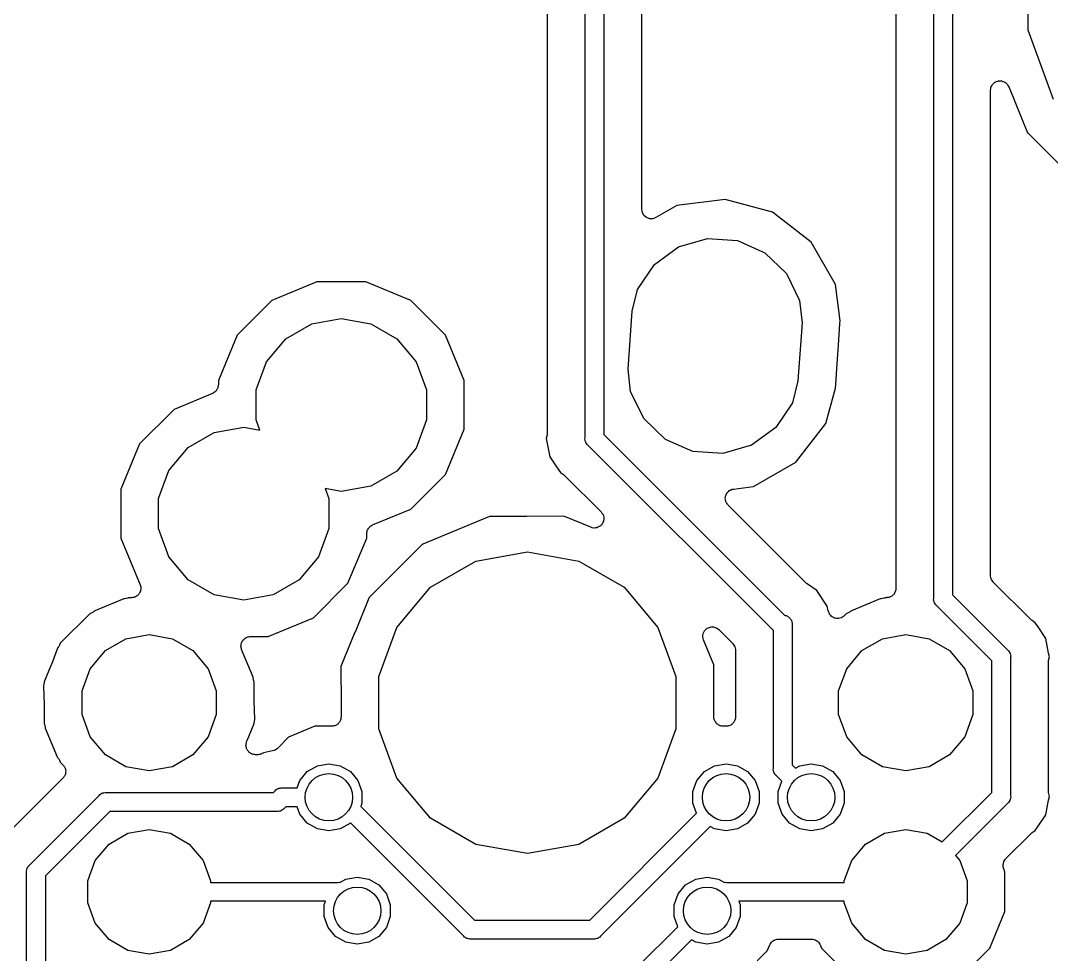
# Model space of a CAD drawing. Extents: x 240.1 to 314.9, y -176.2 to -102.8.
# Drawn here: x 280.21 to 294.06, y -132.92 to -120.38 of the extents above; entities that cross this region are included whole.
import ezdxf

# ---------------------------------------------------------------- set-up
doc = ezdxf.new("R2010")
doc.units = 0
doc.header["$MEASUREMENT"] = 0
doc.layers.add('BLACK', color=7, linetype='CONTINUOUS')

msp = doc.modelspace()

# ---------------------------------------------------------------- linework, layer by layer
at = {"layer": 'BLACK', "linetype": 'CONTINUOUS'}
for p, q in [((292.476, -128.14), (292.476, -116.343)), ((292.73, -116.39), (292.73, -128.093)), ((288.047, -116.543), (288.047, -125.937)), ((291.968, -116.445), (291.968, -128.004)), ((288.555, -122.914), (288.555, -117.002)), ((293.745, -120.509), (293.745, -119.521)), ((287.285, -119.835), (287.285, -125.915)), ((287.793, -125.984), (287.793, -119.899)), ((294.083, -121.437), (293.745, -120.509)), ((293.246, -121.27), (293.255, -121.254)), ((293.255, -121.254), (293.264, -121.237)), ((293.264, -121.237), (293.266, -121.235)), ((293.266, -121.235), (293.268, -121.232)), ((293.268, -121.232), (293.283, -121.22)), ((293.283, -121.22), (293.297, -121.207)), ((293.297, -121.207), (293.299, -121.206)), ((293.299, -121.206), (293.301, -121.204)), ((293.301, -121.204), (293.32, -121.197)), ((293.32, -121.197), (293.338, -121.19)), ((293.338, -121.19), (293.34, -121.19)), ((293.34, -121.19), (293.343, -121.189)), ((293.343, -121.189), (293.362, -121.189)), ((293.362, -121.189), (293.382, -121.188)), ((293.382, -121.188), (293.384, -121.189)), ((293.384, -121.189), (293.387, -121.189)), ((293.387, -121.189), (293.405, -121.195)), ((293.405, -121.195), (293.424, -121.201)), ((293.424, -121.201), (293.426, -121.203)), ((293.426, -121.203), (293.428, -121.204)), ((293.428, -121.204), (293.443, -121.216)), ((293.443, -121.216), (293.459, -121.228)), ((293.459, -121.228), (293.46, -121.23)), ((293.46, -121.23), (293.462, -121.232)), ((293.462, -121.232), (293.472, -121.249)), ((293.472, -121.249), (293.482, -121.265)), ((293.238, -121.314), (293.241, -121.295)), ((293.238, -127.83), (293.238, -121.314)), ((293.241, -121.295), (293.244, -121.276)), ((293.244, -121.276), (293.245, -121.273)), ((293.245, -121.273), (293.246, -121.27)), ((293.482, -121.265), (293.487, -121.276)), ((293.487, -121.276), (293.487, -121.276)), ((293.487, -121.276), (293.487, -121.276)), ((293.487, -121.276), (293.737, -121.886)), ((293.737, -121.886), (293.738, -121.886)), ((293.738, -121.886), (294.671, -122.819)), ((289.676, -122.781), (289.024, -122.864)), ((290.31, -122.953), (289.676, -122.781)), ((288.559, -122.935), (288.555, -122.914)), ((289.024, -122.864), (288.745, -123.024)), ((288.563, -122.957), (288.559, -122.935)), ((288.574, -122.976), (288.563, -122.957)), ((288.563, -122.957), (288.563, -122.957)), ((288.563, -122.957), (288.563, -122.957)), ((288.584, -122.995), (288.574, -122.976)), ((288.585, -122.995), (288.584, -122.995)), ((288.585, -122.996), (288.585, -122.995)), ((288.601, -123.01), (288.585, -122.996)), ((288.618, -123.024), (288.601, -123.01)), ((288.639, -123.031), (288.618, -123.024)), ((288.618, -123.024), (288.618, -123.024)), ((288.618, -123.024), (288.618, -123.024)), ((288.66, -123.039), (288.639, -123.031)), ((288.682, -123.039), (288.66, -123.039)), ((288.66, -123.039), (288.66, -123.039)), ((288.66, -123.039), (288.66, -123.039)), ((288.704, -123.039), (288.682, -123.039)), ((288.725, -123.031), (288.704, -123.039)), ((288.704, -123.039), (288.704, -123.039)), ((288.704, -123.039), (288.704, -123.039)), ((288.745, -123.024), (288.725, -123.031)), ((290.829, -123.354), (290.31, -122.953)), ((289.05, -123.417), (289.438, -123.306)), ((289.438, -123.306), (289.84, -123.334)), ((289.84, -123.334), (290.208, -123.497)), ((288.724, -123.655), (289.05, -123.417)), ((291.156, -123.924), (290.829, -123.354)), ((290.208, -123.497), (290.498, -123.777)), ((288.499, -123.989), (288.724, -123.655)), ((284.192, -123.889), (283.585, -124.14)), ((284.848, -123.889), (284.192, -123.889)), ((285.455, -124.14), (284.848, -123.889)), ((290.498, -123.777), (290.675, -124.139)), ((288.427, -124.282), (288.499, -123.989)), ((291.218, -124.411), (291.156, -123.924)), ((283.585, -124.14), (283.12, -124.605)), ((285.92, -124.605), (285.455, -124.14)), ((290.675, -124.139), (290.707, -124.439)), ((288.373, -125.061), (288.427, -124.282)), ((284.123, -124.449), (284.52, -124.379)), ((284.52, -124.379), (284.917, -124.449)), ((290.707, -124.439), (290.653, -125.218)), ((291.216, -124.447), (291.218, -124.411)), ((283.774, -124.651), (284.123, -124.449)), ((284.917, -124.449), (285.266, -124.651)), ((291.196, -124.737), (291.216, -124.447)), ((291.216, -124.447), (291.216, -124.447)), ((283.12, -124.605), (282.869, -125.212)), ((283.515, -124.96), (283.774, -124.651)), ((285.266, -124.651), (285.525, -124.96)), ((286.171, -125.212), (285.92, -124.605)), ((291.178, -124.99), (291.196, -124.737)), ((291.196, -124.737), (291.196, -124.737)), ((283.377, -125.338), (283.515, -124.96)), ((285.525, -124.96), (285.663, -125.338)), ((291.16, -125.263), (291.178, -124.99)), ((288.405, -125.361), (288.373, -125.061)), ((282.869, -125.269), (282.868, -125.278)), ((282.869, -125.212), (282.869, -125.269)), ((286.171, -125.868), (286.171, -125.212)), ((290.653, -125.218), (290.581, -125.511)), ((291.156, -125.316), (291.16, -125.263)), ((282.791, -125.387), (282.275, -125.6)), ((282.798, -125.382), (282.791, -125.387)), ((282.805, -125.379), (282.798, -125.382)), ((282.816, -125.37), (282.805, -125.379)), ((282.828, -125.363), (282.816, -125.37)), ((282.833, -125.356), (282.828, -125.363)), ((282.839, -125.351), (282.833, -125.356)), ((282.846, -125.339), (282.839, -125.351)), ((282.855, -125.328), (282.846, -125.339)), ((282.857, -125.32), (282.855, -125.328)), ((282.861, -125.313), (282.857, -125.32)), ((282.864, -125.299), (282.861, -125.313)), ((282.868, -125.286), (282.864, -125.299)), ((282.868, -125.278), (282.868, -125.286)), ((283.377, -125.742), (283.377, -125.338)), ((285.663, -125.338), (285.663, -125.742)), ((288.582, -125.723), (288.405, -125.361)), ((291.027, -125.79), (291.156, -125.316)), ((290.581, -125.511), (290.356, -125.845)), ((282.275, -125.6), (281.81, -126.065)), ((283.426, -125.878), (283.377, -125.742)), ((285.663, -125.742), (285.525, -126.12)), ((288.872, -126.003), (288.582, -125.723)), ((290.626, -126.309), (291.027, -125.79)), ((282.464, -126.111), (282.813, -125.909)), ((282.813, -125.909), (283.21, -125.839)), ((283.21, -125.839), (283.426, -125.878)), ((285.92, -126.475), (286.171, -125.868)), ((287.283, -125.94), (287.273, -125.99)), ((287.285, -125.915), (287.283, -125.927)), ((287.283, -125.927), (287.283, -125.94)), ((288.047, -125.937), (290.473, -128.364)), ((290.356, -125.845), (290.03, -126.083)), ((281.81, -126.065), (281.559, -126.672)), ((287.273, -125.99), (287.322, -126.238)), ((287.792, -126.001), (287.793, -125.984)), ((287.796, -126.018), (287.792, -126.001)), ((287.799, -126.034), (287.796, -126.018)), ((287.802, -126.039), (287.799, -126.034)), ((287.803, -126.044), (287.802, -126.039)), ((287.813, -126.058), (287.803, -126.044)), ((287.821, -126.073), (287.813, -126.058)), ((287.834, -126.084), (287.821, -126.073)), ((290.322, -128.572), (287.834, -126.084)), ((289.24, -126.166), (288.872, -126.003)), ((290.03, -126.083), (289.642, -126.194)), ((282.205, -126.42), (282.464, -126.111)), ((285.525, -126.12), (285.266, -126.429)), ((287.322, -126.238), (287.41, -126.37)), ((289.642, -126.194), (289.24, -126.166)), ((287.41, -126.37), (287.462, -126.448)), ((290.056, -126.636), (290.626, -126.309)), ((282.067, -126.798), (282.205, -126.42)), ((285.266, -126.429), (284.917, -126.631)), ((285.455, -126.94), (285.92, -126.475)), ((287.462, -126.448), (287.505, -126.476)), ((287.505, -126.476), (287.514, -126.485)), ((287.514, -126.485), (287.524, -126.492)), ((287.524, -126.492), (288.009, -126.977)), ((284.917, -126.631), (284.52, -126.701)), ((289.788, -126.67), (290.056, -126.636)), ((281.559, -126.672), (281.559, -127.328)), ((284.52, -126.701), (284.303, -126.662)), ((284.303, -126.662), (284.353, -126.798)), ((289.677, -126.79), (289.68, -126.777)), ((289.678, -126.799), (289.677, -126.79)), ((289.68, -126.777), (289.681, -126.763)), ((289.681, -126.763), (289.685, -126.756)), ((289.685, -126.756), (289.687, -126.747)), ((289.687, -126.747), (289.694, -126.736)), ((289.694, -126.736), (289.7, -126.723)), ((289.7, -126.723), (289.706, -126.717)), ((289.706, -126.717), (289.71, -126.71)), ((289.71, -126.71), (289.721, -126.702)), ((289.721, -126.702), (289.731, -126.692)), ((289.731, -126.692), (289.739, -126.689)), ((289.739, -126.689), (289.746, -126.683)), ((289.746, -126.683), (289.759, -126.679)), ((289.759, -126.679), (289.771, -126.673)), ((289.771, -126.673), (289.779, -126.673)), ((289.779, -126.673), (289.788, -126.67)), ((282.067, -127.202), (282.067, -126.798)), ((284.353, -126.798), (284.353, -127.202)), ((289.677, -126.807), (289.678, -126.799)), ((289.681, -126.82), (289.677, -126.807)), ((289.683, -126.834), (289.681, -126.82)), ((289.686, -126.842), (289.683, -126.834)), ((289.689, -126.85), (289.686, -126.842)), ((289.697, -126.861), (289.689, -126.85)), ((289.703, -126.873), (289.697, -126.861)), ((289.709, -126.879), (289.703, -126.873)), ((289.714, -126.886), (289.709, -126.879)), ((290.758, -127.93), (289.714, -126.886)), ((284.939, -127.153), (285.455, -126.94)), ((286.511, -127.038), (285.617, -127.409)), ((287.009, -127.038), (286.511, -127.038)), ((287.01, -127.038), (287.009, -127.038)), ((287.508, -127.034), (287.01, -127.038)), ((287.01, -127.038), (287.01, -127.038)), ((287.871, -127.184), (287.508, -127.034)), ((288.009, -126.977), (288.02, -126.993)), ((288.02, -126.993), (288.032, -127.008)), ((288.032, -127.008), (288.033, -127.011)), ((288.033, -127.011), (288.035, -127.013)), ((288.035, -127.013), (288.04, -127.032)), ((288.04, -127.032), (288.045, -127.05)), ((288.046, -127.056), (288.044, -127.075)), ((288.045, -127.05), (288.045, -127.053)), ((288.045, -127.053), (288.046, -127.056)), ((282.205, -127.58), (282.067, -127.202)), ((284.353, -127.202), (284.215, -127.58)), ((284.873, -127.22), (284.875, -127.212)), ((284.875, -127.212), (284.884, -127.201)), ((284.884, -127.201), (284.891, -127.189)), ((284.891, -127.189), (284.897, -127.184)), ((284.897, -127.184), (284.902, -127.177)), ((284.902, -127.177), (284.914, -127.17)), ((284.914, -127.17), (284.924, -127.161)), ((284.924, -127.161), (284.932, -127.158)), ((284.932, -127.158), (284.939, -127.153)), ((287.89, -127.189), (287.871, -127.184)), ((287.908, -127.194), (287.89, -127.189)), ((287.911, -127.193), (287.908, -127.194)), ((287.914, -127.194), (287.911, -127.193)), ((287.933, -127.191), (287.914, -127.194)), ((287.952, -127.19), (287.933, -127.191)), ((287.955, -127.189), (287.952, -127.19)), ((287.958, -127.188), (287.955, -127.189)), ((287.975, -127.179), (287.958, -127.188)), ((287.992, -127.171), (287.975, -127.179)), ((287.994, -127.169), (287.992, -127.171)), ((287.997, -127.168), (287.994, -127.169)), ((288.01, -127.154), (287.997, -127.168)), ((288.023, -127.14), (288.01, -127.154)), ((288.025, -127.137), (288.023, -127.14)), ((288.027, -127.135), (288.025, -127.137)), ((288.034, -127.117), (288.027, -127.135)), ((288.042, -127.1), (288.034, -127.117)), ((288.043, -127.095), (288.042, -127.097)), ((288.042, -127.097), (288.042, -127.1)), ((288.044, -127.075), (288.043, -127.095)), ((281.559, -127.328), (281.819, -127.955)), ((284.61, -127.935), (284.861, -127.328)), ((284.861, -127.271), (284.862, -127.262)), ((284.861, -127.328), (284.861, -127.271)), ((284.862, -127.254), (284.866, -127.241)), ((284.862, -127.262), (284.862, -127.254)), ((284.866, -127.241), (284.869, -127.227)), ((284.869, -127.227), (284.873, -127.22)), ((285.608, -127.414), (284.894, -128.128)), ((285.61, -127.413), (285.608, -127.414)), ((285.617, -127.409), (285.61, -127.413)), ((282.464, -127.889), (282.205, -127.58)), ((284.215, -127.58), (283.956, -127.889)), ((286.328, -127.637), (287.02, -127.515)), ((287.02, -127.515), (287.712, -127.637)), ((285.719, -127.989), (286.328, -127.637)), ((287.712, -127.637), (288.321, -127.989)), ((282.813, -128.091), (282.464, -127.889)), ((283.956, -127.889), (283.607, -128.091)), ((293.239, -127.836), (293.238, -127.83)), ((293.238, -127.841), (293.239, -127.836)), ((293.243, -127.857), (293.238, -127.841)), ((293.246, -127.874), (293.243, -127.857)), ((293.248, -127.878), (293.246, -127.874)), ((293.25, -127.884), (293.248, -127.878)), ((293.259, -127.897), (293.25, -127.884)), ((293.268, -127.912), (293.259, -127.897)), ((281.823, -128.042), (281.816, -128.055)), ((281.819, -127.955), (281.822, -127.969)), ((281.822, -127.969), (281.826, -127.982)), ((281.824, -128.034), (281.823, -128.042)), ((281.826, -128.026), (281.824, -128.034)), ((281.826, -127.982), (281.826, -127.99)), ((281.826, -127.99), (281.828, -127.999)), ((281.828, -127.999), (281.826, -128.012)), ((281.826, -128.012), (281.826, -128.026)), ((284.145, -128.4), (284.61, -127.935)), ((285.267, -128.528), (285.719, -127.989)), ((288.321, -127.989), (288.773, -128.528)), ((290.768, -127.937), (290.758, -127.93)), ((290.777, -127.945), (290.768, -127.937)), ((290.907, -128.032), (290.777, -127.945)), ((291.047, -128.242), (290.907, -128.032)), ((291.962, -128.037), (291.96, -128.048)), ((291.966, -128.026), (291.962, -128.037)), ((291.968, -128.004), (291.966, -128.015)), ((291.966, -128.015), (291.966, -128.026)), ((293.272, -127.915), (293.268, -127.912)), ((293.275, -127.92), (293.272, -127.915)), ((293.778, -128.423), (293.275, -127.92)), ((281.598, -128.144), (281.211, -128.305)), ((281.609, -128.144), (281.598, -128.144)), ((281.63, -128.139), (281.609, -128.144)), ((281.609, -128.144), (281.609, -128.144)), ((281.609, -128.144), (281.609, -128.144)), ((281.652, -128.134), (281.63, -128.139)), ((281.66, -128.131), (281.652, -128.134)), ((281.652, -128.134), (281.652, -128.134)), ((281.652, -128.134), (281.652, -128.134)), ((281.701, -128.131), (281.66, -128.131)), ((281.715, -128.129), (281.701, -128.131)), ((281.729, -128.128), (281.715, -128.129)), ((281.737, -128.125), (281.729, -128.128)), ((281.745, -128.123), (281.737, -128.125)), ((281.757, -128.117), (281.745, -128.123)), ((281.77, -128.111), (281.757, -128.117)), ((281.776, -128.106), (281.77, -128.111)), ((281.783, -128.101), (281.776, -128.106)), ((281.792, -128.091), (281.783, -128.101)), ((281.802, -128.081), (281.792, -128.091)), ((281.806, -128.074), (281.802, -128.081)), ((281.811, -128.068), (281.806, -128.074)), ((281.816, -128.055), (281.811, -128.068)), ((283.21, -128.161), (282.813, -128.091)), ((283.607, -128.091), (283.21, -128.161)), ((284.889, -128.136), (284.705, -128.592)), ((284.893, -128.13), (284.889, -128.136)), ((284.894, -128.128), (284.893, -128.13)), ((291.758, -128.144), (291.371, -128.305)), ((291.769, -128.144), (291.758, -128.144)), ((291.79, -128.139), (291.769, -128.144)), ((291.769, -128.144), (291.769, -128.144)), ((291.769, -128.144), (291.769, -128.144)), ((291.812, -128.134), (291.79, -128.139)), ((291.82, -128.131), (291.812, -128.134)), ((291.812, -128.134), (291.812, -128.134)), ((291.812, -128.134), (291.812, -128.134)), ((291.841, -128.131), (291.82, -128.131)), ((291.852, -128.129), (291.841, -128.131)), ((291.863, -128.129), (291.852, -128.129)), ((291.873, -128.125), (291.863, -128.129)), ((291.884, -128.123), (291.873, -128.125)), ((291.894, -128.118), (291.884, -128.123)), ((291.905, -128.114), (291.894, -128.118)), ((291.913, -128.107), (291.905, -128.114)), ((291.923, -128.101), (291.913, -128.107)), ((291.93, -128.093), (291.923, -128.101)), ((291.938, -128.086), (291.93, -128.093)), ((291.944, -128.076), (291.938, -128.086)), ((291.951, -128.068), (291.944, -128.076)), ((291.955, -128.057), (291.951, -128.068)), ((291.96, -128.048), (291.955, -128.057)), ((292.475, -128.157), (292.476, -128.14)), ((292.479, -128.173), (292.475, -128.157)), ((292.482, -128.19), (292.479, -128.173)), ((292.73, -128.093), (293.468, -128.831)), ((281.196, -128.317), (281.187, -128.325)), ((281.206, -128.311), (281.196, -128.317)), ((281.211, -128.305), (281.206, -128.311)), ((291.06, -128.308), (291.047, -128.242)), ((291.062, -128.312), (291.06, -128.308)), ((291.062, -128.316), (291.062, -128.312)), ((291.07, -128.332), (291.062, -128.316)), ((291.356, -128.317), (291.347, -128.325)), ((291.366, -128.311), (291.356, -128.317)), ((291.371, -128.305), (291.366, -128.311)), ((292.485, -128.195), (292.482, -128.19)), ((292.486, -128.2), (292.485, -128.195)), ((292.496, -128.214), (292.486, -128.2)), ((292.504, -128.229), (292.496, -128.214)), ((292.517, -128.24), (292.504, -128.229)), ((293.255, -128.977), (292.517, -128.24)), ((281.142, -128.346), (280.746, -128.742)), ((281.169, -128.334), (281.142, -128.346)), ((281.177, -128.329), (281.169, -128.334)), ((281.187, -128.325), (281.177, -128.329)), ((283.538, -128.651), (284.145, -128.4)), ((290.473, -128.364), (290.482, -128.367)), ((290.482, -128.367), (290.493, -128.369)), ((290.493, -128.369), (290.503, -128.374)), ((290.503, -128.374), (290.513, -128.378)), ((290.513, -128.378), (290.522, -128.386)), ((290.522, -128.386), (290.532, -128.391)), ((290.532, -128.391), (290.539, -128.4)), ((290.539, -128.4), (290.548, -128.407)), ((290.548, -128.407), (290.553, -128.417)), ((290.553, -128.417), (290.561, -128.426)), ((290.561, -128.426), (290.565, -128.436)), ((290.565, -128.436), (290.57, -128.446)), ((290.57, -128.446), (290.572, -128.457)), ((290.572, -128.457), (290.576, -128.468)), ((291.076, -128.349), (291.07, -128.332)), ((291.079, -128.352), (291.076, -128.349)), ((291.081, -128.356), (291.079, -128.352)), ((291.093, -128.369), (291.081, -128.356)), ((291.105, -128.382), (291.093, -128.369)), ((291.109, -128.384), (291.105, -128.382)), ((291.112, -128.387), (291.109, -128.384)), ((291.128, -128.395), (291.112, -128.387)), ((291.144, -128.403), (291.128, -128.395)), ((291.148, -128.404), (291.144, -128.403)), ((291.152, -128.406), (291.148, -128.404)), ((291.17, -128.407), (291.152, -128.406)), ((291.188, -128.41), (291.17, -128.407)), ((291.192, -128.409), (291.188, -128.41)), ((291.196, -128.41), (291.192, -128.409)), ((291.213, -128.405), (291.196, -128.41)), ((291.231, -128.401), (291.213, -128.405)), ((291.234, -128.399), (291.231, -128.401)), ((291.238, -128.398), (291.234, -128.399)), ((291.253, -128.388), (291.238, -128.398)), ((291.269, -128.379), (291.253, -128.388)), ((291.271, -128.375), (291.269, -128.379)), ((291.275, -128.373), (291.271, -128.375)), ((291.302, -128.346), (291.275, -128.373)), ((291.329, -128.334), (291.302, -128.346)), ((291.337, -128.329), (291.329, -128.334)), ((291.347, -128.325), (291.337, -128.329)), ((293.788, -128.43), (293.778, -128.423)), ((293.797, -128.438), (293.788, -128.43)), ((293.84, -128.467), (293.797, -128.438)), ((284.704, -128.592), (284.514, -129.052)), ((284.705, -128.592), (284.704, -128.592)), ((284.705, -128.592), (284.705, -128.592)), ((285.026, -129.188), (285.267, -128.528)), ((288.773, -128.528), (289.014, -129.188)), ((289.38, -128.61), (289.388, -128.593)), ((289.388, -128.593), (289.397, -128.575)), ((289.397, -128.575), (289.399, -128.573)), ((289.399, -128.573), (289.4, -128.571)), ((289.4, -128.571), (289.414, -128.558)), ((289.414, -128.558), (289.428, -128.544)), ((289.428, -128.544), (289.43, -128.543)), ((289.43, -128.543), (289.432, -128.541)), ((289.432, -128.541), (289.45, -128.534)), ((289.45, -128.534), (289.468, -128.526)), ((289.468, -128.526), (289.471, -128.525)), ((289.471, -128.525), (289.473, -128.524)), ((289.473, -128.524), (289.492, -128.523)), ((289.492, -128.523), (289.512, -128.522)), ((289.512, -128.522), (289.514, -128.522)), ((289.514, -128.522), (289.517, -128.522)), ((289.517, -128.522), (289.536, -128.528)), ((289.536, -128.528), (289.554, -128.533)), ((289.554, -128.533), (289.557, -128.535)), ((289.557, -128.535), (289.559, -128.536)), ((289.559, -128.536), (289.575, -128.547)), ((289.575, -128.547), (289.59, -128.558)), ((289.59, -128.558), (289.777, -128.745)), ((290.322, -130.423), (290.322, -128.572)), ((290.576, -128.468), (290.576, -130.376)), ((293.868, -128.509), (293.84, -128.467)), ((293.98, -128.677), (293.868, -128.509)), ((293.868, -128.509), (293.868, -128.509)), ((281.352, -128.839), (281.627, -128.68)), ((281.627, -128.68), (281.94, -128.625)), ((281.94, -128.625), (282.253, -128.68)), ((282.253, -128.68), (282.528, -128.839)), ((283.178, -128.74), (283.184, -128.728)), ((283.184, -128.728), (283.189, -128.714)), ((283.189, -128.714), (283.195, -128.708)), ((283.195, -128.708), (283.198, -128.701)), ((283.198, -128.701), (283.209, -128.691)), ((283.209, -128.691), (283.218, -128.681)), ((283.218, -128.681), (283.225, -128.677)), ((283.225, -128.677), (283.231, -128.671)), ((283.231, -128.671), (283.244, -128.666)), ((283.244, -128.666), (283.256, -128.659)), ((283.256, -128.659), (283.264, -128.657)), ((283.264, -128.657), (283.272, -128.654)), ((283.272, -128.654), (283.286, -128.653)), ((283.286, -128.653), (283.299, -128.651)), ((283.299, -128.651), (283.538, -128.651)), ((289.374, -128.654), (289.376, -128.635)), ((289.374, -128.657), (289.374, -128.654)), ((289.374, -128.659), (289.374, -128.657)), ((289.379, -128.678), (289.374, -128.659)), ((289.376, -128.635), (289.378, -128.615)), ((289.378, -128.615), (289.379, -128.613)), ((289.379, -128.613), (289.38, -128.61)), ((289.383, -128.697), (289.379, -128.678)), ((289.522, -129.031), (289.383, -128.697)), ((291.512, -128.839), (291.787, -128.68)), ((291.787, -128.68), (292.1, -128.625)), ((292.1, -128.625), (292.413, -128.68)), ((292.413, -128.68), (292.688, -128.839)), ((294.019, -128.874), (293.98, -128.677)), ((280.707, -128.809), (280.628, -129.026)), ((280.711, -128.806), (280.707, -128.809)), ((280.717, -128.796), (280.711, -128.806)), ((280.725, -128.787), (280.717, -128.796)), ((280.729, -128.777), (280.725, -128.787)), ((280.734, -128.769), (280.729, -128.777)), ((280.746, -128.742), (280.734, -128.769)), ((281.148, -129.083), (281.352, -128.839)), ((282.528, -128.839), (282.732, -129.083)), ((283.172, -128.784), (283.174, -128.77)), ((283.174, -128.792), (283.172, -128.784)), ((283.174, -128.756), (283.177, -128.748)), ((283.174, -128.77), (283.174, -128.756)), ((283.174, -128.8), (283.174, -128.792)), ((283.179, -128.813), (283.174, -128.8)), ((283.177, -128.748), (283.178, -128.74)), ((283.182, -128.827), (283.179, -128.813)), ((283.336, -129.198), (283.182, -128.827)), ((289.777, -128.745), (289.78, -128.749)), ((289.78, -128.749), (289.784, -128.753)), ((289.784, -128.753), (289.793, -128.767)), ((289.793, -128.767), (289.802, -128.781)), ((289.802, -128.781), (289.804, -128.786)), ((289.804, -128.786), (289.806, -128.791)), ((289.806, -128.791), (289.809, -128.808)), ((289.809, -128.808), (289.814, -128.824)), ((289.814, -128.824), (289.813, -128.829)), ((289.813, -128.829), (289.814, -128.835)), ((289.814, -128.835), (289.814, -129.731)), ((291.308, -129.083), (291.512, -128.839)), ((292.688, -128.839), (292.892, -129.083)), ((293.468, -128.831), (293.481, -128.842)), ((293.481, -128.842), (293.489, -128.856)), ((293.489, -128.856), (293.499, -128.87)), ((293.499, -128.87), (293.5, -128.876)), ((293.255, -130.745), (293.255, -128.977)), ((293.5, -128.876), (293.503, -128.881)), ((293.503, -128.881), (293.506, -128.897)), ((293.506, -128.897), (293.51, -128.913)), ((293.51, -128.913), (293.509, -128.93)), ((293.509, -128.93), (293.509, -130.793)), ((294.017, -129), (294.019, -128.987)), ((294.017, -130.723), (294.017, -129)), ((294.029, -128.925), (294.019, -128.874)), ((294.019, -128.874), (294.019, -128.874)), ((294.019, -128.975), (294.029, -128.925)), ((294.019, -128.987), (294.019, -128.975)), ((280.626, -129.031), (280.531, -129.26)), ((280.627, -129.028), (280.626, -129.031)), ((280.628, -129.026), (280.627, -129.028)), ((281.039, -129.381), (281.148, -129.083)), ((282.732, -129.083), (282.841, -129.381)), ((284.514, -129.052), (284.518, -129.55)), ((289.522, -129.529), (289.522, -129.031)), ((291.199, -129.381), (291.308, -129.083)), ((292.892, -129.083), (293.001, -129.381)), ((280.531, -129.268), (280.527, -129.29)), ((280.531, -129.26), (280.531, -129.268)), ((280.531, -129.268), (280.531, -129.268)), ((280.531, -129.268), (280.531, -129.268)), ((283.336, -129.209), (283.336, -129.198)), ((283.341, -129.23), (283.336, -129.209)), ((283.336, -129.209), (283.336, -129.209)), ((283.336, -129.209), (283.336, -129.209)), ((283.346, -129.252), (283.341, -129.23)), ((283.349, -129.26), (283.346, -129.252)), ((283.346, -129.252), (283.346, -129.252)), ((283.346, -129.252), (283.346, -129.252)), ((283.349, -129.508), (283.349, -129.26)), ((285.026, -129.892), (285.026, -129.188)), ((289.014, -129.188), (289.014, -129.892)), ((280.523, -129.311), (280.521, -129.319)), ((280.521, -129.319), (280.531, -129.567)), ((280.527, -129.29), (280.523, -129.311)), ((280.523, -129.311), (280.523, -129.311)), ((280.523, -129.311), (280.523, -129.311)), ((281.039, -129.699), (281.039, -129.381)), ((282.841, -129.381), (282.841, -129.699)), ((291.199, -129.699), (291.199, -129.381)), ((293.001, -129.381), (293.001, -129.699)), ((283.349, -129.51), (283.349, -129.508)), ((283.349, -129.513), (283.349, -129.51)), ((283.359, -129.761), (283.349, -129.513)), ((284.518, -129.55), (284.518, -129.55)), ((284.518, -129.55), (284.518, -129.551)), ((284.518, -129.551), (284.518, -129.731)), ((289.522, -129.53), (289.522, -129.529)), ((289.524, -129.732), (289.522, -129.53)), ((289.522, -129.53), (289.522, -129.53)), ((280.531, -129.567), (280.531, -129.57)), ((280.531, -129.57), (280.531, -129.572)), ((280.531, -129.572), (280.531, -129.82)), ((281.148, -129.997), (281.039, -129.699)), ((282.841, -129.699), (282.732, -129.997)), ((291.308, -129.997), (291.199, -129.699)), ((293.001, -129.699), (292.892, -129.997)), ((280.531, -129.82), (280.534, -129.828)), ((280.534, -129.828), (280.534, -129.828)), ((280.534, -129.828), (280.534, -129.828)), ((280.534, -129.828), (280.539, -129.85)), ((283.254, -130.049), (283.349, -129.82)), ((283.349, -129.812), (283.353, -129.79)), ((283.349, -129.82), (283.349, -129.812)), ((283.349, -129.812), (283.349, -129.812)), ((283.349, -129.812), (283.349, -129.812)), ((283.353, -129.79), (283.357, -129.769)), ((283.357, -129.769), (283.359, -129.761)), ((283.357, -129.769), (283.357, -129.769)), ((283.357, -129.769), (283.357, -129.769)), ((284.455, -129.84), (284.444, -129.844)), ((284.463, -129.833), (284.455, -129.84)), ((284.473, -129.828), (284.463, -129.833)), ((284.48, -129.819), (284.473, -129.828)), ((284.488, -129.812), (284.48, -129.819)), ((284.494, -129.803), (284.488, -129.812)), ((284.501, -129.794), (284.494, -129.803)), ((284.505, -129.784), (284.501, -129.794)), ((284.51, -129.774), (284.505, -129.784)), ((284.512, -129.763), (284.51, -129.774)), ((284.516, -129.753), (284.512, -129.763)), ((284.518, -129.731), (284.516, -129.741)), ((284.516, -129.741), (284.516, -129.753)), ((289.525, -129.742), (289.524, -129.732)), ((289.525, -129.753), (289.525, -129.742)), ((289.529, -129.763), (289.525, -129.753)), ((289.532, -129.775), (289.529, -129.763)), ((289.537, -129.784), (289.532, -129.775)), ((289.541, -129.794), (289.537, -129.784)), ((289.548, -129.803), (289.541, -129.794)), ((289.554, -129.813), (289.548, -129.803)), ((289.562, -129.82), (289.554, -129.813)), ((289.569, -129.828), (289.562, -129.82)), ((289.579, -129.834), (289.569, -129.828)), ((289.588, -129.841), (289.579, -129.834)), ((289.598, -129.845), (289.588, -129.841)), ((289.75, -129.84), (289.74, -129.844)), ((289.759, -129.833), (289.75, -129.84)), ((289.769, -129.828), (289.759, -129.833)), ((289.776, -129.819), (289.769, -129.828)), ((289.784, -129.812), (289.776, -129.819)), ((289.79, -129.803), (289.784, -129.812)), ((289.797, -129.794), (289.79, -129.803)), ((289.801, -129.784), (289.797, -129.794)), ((289.806, -129.774), (289.801, -129.784)), ((289.808, -129.763), (289.806, -129.774)), ((289.812, -129.753), (289.808, -129.763)), ((289.814, -129.731), (289.812, -129.741)), ((289.812, -129.741), (289.812, -129.753)), ((280.539, -129.85), (280.544, -129.871)), ((280.544, -129.871), (280.544, -129.871)), ((280.544, -129.871), (280.544, -129.871)), ((280.544, -129.871), (280.544, -129.882)), ((280.544, -129.882), (280.705, -130.269)), ((284.164, -129.857), (283.813, -130.003)), ((284.391, -129.857), (284.164, -129.857)), ((284.402, -129.856), (284.391, -129.857)), ((284.413, -129.856), (284.402, -129.856)), ((284.424, -129.852), (284.413, -129.856)), ((284.435, -129.85), (284.424, -129.852)), ((284.444, -129.844), (284.435, -129.85)), ((285.267, -130.552), (285.026, -129.892)), ((289.014, -129.892), (288.773, -130.552)), ((289.607, -129.85), (289.598, -129.845)), ((289.619, -129.852), (289.607, -129.85)), ((289.63, -129.856), (289.619, -129.852)), ((289.64, -129.856), (289.63, -129.856)), ((289.651, -129.857), (289.64, -129.856)), ((289.687, -129.857), (289.651, -129.857)), ((289.698, -129.856), (289.687, -129.857)), ((289.709, -129.856), (289.698, -129.856)), ((289.719, -129.852), (289.709, -129.856)), ((289.73, -129.85), (289.719, -129.852)), ((289.74, -129.844), (289.73, -129.85)), ((281.352, -130.241), (281.148, -129.997)), ((282.732, -129.997), (282.528, -130.241)), ((283.239, -130.111), (283.241, -130.1)), ((283.241, -130.122), (283.239, -130.111)), ((283.241, -130.089), (283.245, -130.079)), ((283.241, -130.1), (283.241, -130.089)), ((283.245, -130.079), (283.247, -130.068)), ((283.247, -130.068), (283.252, -130.054)), ((283.252, -130.054), (283.253, -130.052)), ((283.253, -130.052), (283.254, -130.049)), ((283.813, -130.003), (283.663, -130.153)), ((291.512, -130.241), (291.308, -129.997)), ((292.892, -129.997), (292.688, -130.241)), ((281.627, -130.4), (281.352, -130.241)), ((282.528, -130.241), (282.253, -130.4)), ((283.241, -130.134), (283.241, -130.122)), ((283.245, -130.144), (283.241, -130.134)), ((283.247, -130.155), (283.245, -130.144)), ((283.253, -130.164), (283.247, -130.155)), ((283.256, -130.175), (283.253, -130.164)), ((283.263, -130.183), (283.256, -130.175)), ((283.269, -130.193), (283.263, -130.183)), ((283.278, -130.2), (283.269, -130.193)), ((283.285, -130.209), (283.278, -130.2)), ((283.294, -130.214), (283.285, -130.209)), ((283.303, -130.221), (283.294, -130.214)), ((283.313, -130.225), (283.303, -130.221)), ((283.323, -130.231), (283.313, -130.225)), ((283.334, -130.233), (283.323, -130.231)), ((283.344, -130.237), (283.334, -130.233)), ((283.355, -130.237), (283.344, -130.237)), ((283.366, -130.238), (283.355, -130.237)), ((283.398, -130.238), (283.366, -130.238)), ((283.413, -130.236), (283.398, -130.238)), ((283.428, -130.235), (283.413, -130.236)), ((283.435, -130.232), (283.428, -130.235)), ((283.442, -130.231), (283.435, -130.232)), ((283.455, -130.223), (283.442, -130.231)), ((283.469, -130.217), (283.455, -130.223)), ((283.477, -130.212), (283.469, -130.217)), ((283.598, -130.188), (283.477, -130.212)), ((283.612, -130.182), (283.598, -130.188)), ((283.627, -130.178), (283.612, -130.182)), ((283.633, -130.174), (283.627, -130.178)), ((283.639, -130.172), (283.633, -130.174)), ((283.651, -130.162), (283.639, -130.172)), ((283.663, -130.153), (283.651, -130.162)), ((291.787, -130.4), (291.512, -130.241)), ((292.688, -130.241), (292.413, -130.4)), ((280.705, -130.269), (280.711, -130.274)), ((280.711, -130.274), (280.717, -130.284)), ((280.717, -130.284), (280.725, -130.293)), ((280.725, -130.293), (280.729, -130.303)), ((280.729, -130.303), (280.734, -130.311)), ((280.734, -130.311), (280.746, -130.338)), ((280.746, -130.338), (280.782, -130.375)), ((280.782, -130.375), (280.789, -130.384)), ((280.789, -130.384), (280.796, -130.392)), ((280.796, -130.392), (280.801, -130.402)), ((284.063, -130.464), (284.199, -130.386)), ((284.199, -130.386), (284.353, -130.359)), ((284.353, -130.359), (284.507, -130.386)), ((284.507, -130.386), (284.643, -130.464)), ((289.397, -130.464), (289.533, -130.386)), ((289.533, -130.386), (289.687, -130.359)), ((289.687, -130.359), (289.841, -130.386)), ((289.841, -130.386), (289.977, -130.464)), ((290.576, -130.376), (290.618, -130.419)), ((290.618, -130.419), (290.676, -130.386)), ((290.676, -130.386), (290.83, -130.359)), ((290.83, -130.359), (290.984, -130.386)), ((290.984, -130.386), (291.12, -130.464)), ((280.801, -130.527), (280.796, -130.537)), ((280.801, -130.402), (280.807, -130.411)), ((280.807, -130.518), (280.801, -130.527)), ((280.807, -130.411), (280.81, -130.421)), ((280.81, -130.507), (280.807, -130.518)), ((280.81, -130.421), (280.815, -130.432)), ((280.815, -130.497), (280.81, -130.507)), ((280.815, -130.432), (280.816, -130.443)), ((280.816, -130.486), (280.815, -130.497)), ((280.816, -130.443), (280.819, -130.453)), ((280.819, -130.475), (280.816, -130.486)), ((280.819, -130.453), (280.818, -130.464)), ((280.818, -130.464), (280.819, -130.475)), ((281.94, -130.455), (281.627, -130.4)), ((282.253, -130.4), (281.94, -130.455)), ((283.962, -130.584), (284.063, -130.464)), ((284.643, -130.464), (284.744, -130.584)), ((289.296, -130.584), (289.397, -130.464)), ((289.977, -130.464), (290.078, -130.584)), ((290.321, -130.44), (290.322, -130.423)), ((290.325, -130.457), (290.321, -130.44)), ((290.328, -130.473), (290.325, -130.457)), ((290.331, -130.478), (290.328, -130.473)), ((290.332, -130.483), (290.331, -130.478)), ((290.342, -130.497), (290.332, -130.483)), ((290.35, -130.512), (290.342, -130.497)), ((290.363, -130.523), (290.35, -130.512)), ((290.435, -130.595), (290.363, -130.523)), ((291.12, -130.464), (291.221, -130.584)), ((292.1, -130.455), (291.787, -130.4)), ((292.413, -130.4), (292.1, -130.455)), ((280.782, -130.554), (280.024, -131.312)), ((280.789, -130.545), (280.782, -130.554)), ((280.796, -130.537), (280.789, -130.545)), ((283.926, -130.683), (283.962, -130.584)), ((284.744, -130.584), (284.798, -130.732)), ((285.719, -131.091), (285.267, -130.552)), ((288.773, -130.552), (288.321, -131.091)), ((289.243, -130.732), (289.296, -130.584)), ((290.078, -130.584), (290.131, -130.732)), ((290.385, -130.732), (290.435, -130.595)), ((291.221, -130.584), (291.274, -130.732)), ((280.334, -131.721), (281.267, -130.788)), ((281.267, -130.788), (281.278, -130.775)), ((281.278, -130.775), (281.293, -130.766)), ((281.293, -130.766), (281.306, -130.757)), ((281.306, -130.757), (281.312, -130.755)), ((281.312, -130.755), (281.317, -130.752)), ((281.317, -130.752), (281.333, -130.749)), ((281.333, -130.749), (281.35, -130.745)), ((281.35, -130.745), (281.366, -130.746)), ((281.366, -130.746), (283.608, -130.746)), ((283.608, -130.746), (283.631, -130.724)), ((283.631, -130.724), (283.641, -130.711)), ((283.641, -130.711), (283.656, -130.703)), ((283.656, -130.703), (283.67, -130.693)), ((283.67, -130.693), (283.675, -130.692)), ((283.675, -130.692), (283.68, -130.689)), ((283.68, -130.689), (283.697, -130.686)), ((283.697, -130.686), (283.713, -130.682)), ((283.713, -130.682), (283.73, -130.683)), ((283.73, -130.683), (283.926, -130.683)), ((284.798, -130.732), (284.798, -130.888)), ((289.243, -130.888), (289.243, -130.732)), ((290.131, -130.732), (290.131, -130.888)), ((290.385, -130.888), (290.385, -130.732)), ((291.274, -130.732), (291.274, -130.888)), ((292.59, -131.41), (293.255, -130.745)), ((293.51, -130.809), (293.506, -130.826)), ((293.509, -130.793), (293.51, -130.809)), ((294.019, -130.735), (294.017, -130.723)), ((294.019, -130.748), (294.019, -130.735)), ((294.029, -130.798), (294.019, -130.748)), ((294.019, -130.848), (294.029, -130.798)), ((283.777, -130.937), (283.755, -130.959)), ((283.926, -130.937), (283.777, -130.937)), ((283.962, -131.036), (283.926, -130.937)), ((284.798, -130.888), (284.782, -130.932)), ((284.782, -130.932), (286.311, -132.461)), ((289.292, -131.025), (289.243, -130.888)), ((290.131, -130.888), (290.078, -131.036)), ((290.439, -131.036), (290.385, -130.888)), ((291.274, -130.888), (291.221, -131.036)), ((293.468, -130.892), (292.768, -131.592)), ((293.481, -130.881), (293.468, -130.892)), ((293.489, -130.866), (293.481, -130.881)), ((293.499, -130.853), (293.489, -130.866)), ((293.5, -130.847), (293.499, -130.853)), ((293.503, -130.842), (293.5, -130.847)), ((293.506, -130.826), (293.503, -130.842)), ((293.98, -131.046), (294.019, -130.848)), ((294.019, -130.848), (294.019, -130.848)), ((281.413, -131), (280.547, -131.867)), ((283.655, -131), (281.413, -131)), ((283.672, -131.002), (283.655, -131)), ((283.688, -130.998), (283.672, -131.002)), ((283.705, -130.995), (283.688, -130.998)), ((283.71, -130.992), (283.705, -130.995)), ((283.715, -130.99), (283.71, -130.992)), ((283.729, -130.981), (283.715, -130.99)), ((283.744, -130.972), (283.729, -130.981)), ((283.755, -130.959), (283.744, -130.972)), ((284.063, -131.156), (283.962, -131.036)), ((287.856, -132.461), (289.292, -131.025)), ((290.078, -131.036), (289.977, -131.156)), ((290.54, -131.156), (290.439, -131.036)), ((291.221, -131.036), (291.12, -131.156)), ((293.868, -131.213), (293.98, -131.046)), ((284.199, -131.234), (284.063, -131.156)), ((284.643, -131.156), (284.507, -131.234)), ((284.645, -131.154), (284.643, -131.156)), ((286.164, -132.674), (284.645, -131.154)), ((286.328, -131.443), (285.719, -131.091)), ((288.321, -131.091), (287.712, -131.443)), ((289.475, -131.201), (288.003, -132.674)), ((289.533, -131.234), (289.475, -131.201)), ((289.977, -131.156), (289.841, -131.234)), ((290.676, -131.234), (290.54, -131.156)), ((291.12, -131.156), (290.984, -131.234)), ((293.84, -131.256), (293.868, -131.213)), ((281.401, -131.438), (281.653, -131.292)), ((281.653, -131.292), (281.94, -131.242)), ((281.94, -131.242), (282.227, -131.292)), ((282.227, -131.292), (282.479, -131.438)), ((284.353, -131.261), (284.199, -131.234)), ((284.507, -131.234), (284.353, -131.261)), ((289.687, -131.261), (289.533, -131.234)), ((289.841, -131.234), (289.687, -131.261)), ((290.83, -131.261), (290.676, -131.234)), ((290.984, -131.234), (290.83, -131.261)), ((291.561, -131.438), (291.813, -131.292)), ((291.813, -131.292), (292.1, -131.242)), ((292.1, -131.242), (292.387, -131.292)), ((292.387, -131.292), (292.59, -131.41)), ((293.444, -131.634), (293.778, -131.3)), ((293.778, -131.3), (293.788, -131.293)), ((293.788, -131.293), (293.797, -131.284)), ((293.797, -131.284), (293.84, -131.256)), ((281.214, -131.661), (281.401, -131.438)), ((282.479, -131.438), (282.666, -131.661)), ((287.02, -131.565), (286.328, -131.443)), ((287.712, -131.443), (287.02, -131.565)), ((291.374, -131.661), (291.561, -131.438)), ((292.768, -131.592), (292.826, -131.661)), ((293.433, -131.647), (293.439, -131.641)), ((293.439, -131.641), (293.444, -131.634)), ((280.296, -131.787), (280.299, -131.77)), ((280.299, -131.77), (280.302, -131.765)), ((280.302, -131.765), (280.303, -131.76)), ((280.303, -131.76), (280.313, -131.746)), ((280.313, -131.746), (280.321, -131.731)), ((280.321, -131.731), (280.334, -131.721)), ((281.114, -131.934), (281.214, -131.661)), ((282.666, -131.661), (282.765, -131.934)), ((291.274, -131.934), (291.374, -131.661)), ((292.826, -131.661), (292.925, -131.934)), ((293.407, -131.713), (293.411, -131.7)), ((293.408, -131.721), (293.407, -131.713)), ((293.407, -131.73), (293.408, -131.721)), ((293.41, -131.743), (293.407, -131.73)), ((293.411, -131.757), (293.41, -131.743)), ((293.411, -131.7), (293.412, -131.686)), ((293.414, -131.765), (293.411, -131.757)), ((293.412, -131.686), (293.416, -131.679)), ((293.416, -131.773), (293.414, -131.765)), ((293.416, -131.679), (293.418, -131.671)), ((293.433, -131.815), (293.416, -131.773)), ((293.418, -131.671), (293.426, -131.659)), ((293.426, -131.659), (293.433, -131.647)), ((280.292, -131.803), (280.296, -131.787)), ((280.293, -131.82), (280.292, -131.803)), ((280.293, -134.061), (280.293, -131.82)), ((280.547, -131.867), (280.547, -134.061)), ((284.502, -131.954), (284.58, -131.91)), ((284.58, -131.91), (284.734, -131.883)), ((284.734, -131.883), (284.888, -131.91)), ((284.888, -131.91), (285.024, -131.988)), ((289.143, -131.988), (289.279, -131.91)), ((289.279, -131.91), (289.433, -131.883)), ((289.433, -131.883), (289.587, -131.91)), ((289.587, -131.91), (289.665, -131.954)), ((293.433, -132.345), (293.433, -131.815)), ((281.114, -132.226), (281.114, -131.934)), ((282.765, -131.934), (282.765, -131.953)), ((282.765, -131.953), (284.474, -131.953)), ((284.474, -131.953), (284.491, -131.952)), ((284.491, -131.952), (284.502, -131.954)), ((285.024, -131.988), (285.125, -132.108)), ((289.042, -132.108), (289.143, -131.988)), ((289.665, -131.954), (289.676, -131.952)), ((289.676, -131.952), (289.693, -131.953)), ((289.693, -131.953), (291.274, -131.953)), ((291.274, -131.953), (291.274, -131.934)), ((292.925, -131.934), (292.925, -132.226)), ((285.125, -132.108), (285.178, -132.256)), ((288.988, -132.256), (289.042, -132.108)), ((281.214, -132.499), (281.114, -132.226)), ((282.765, -132.226), (282.666, -132.499)), ((284.307, -132.207), (282.765, -132.207)), ((282.765, -132.207), (282.765, -132.226)), ((284.289, -132.256), (284.307, -132.207)), ((284.289, -132.412), (284.289, -132.256)), ((285.178, -132.256), (285.178, -132.412)), ((288.988, -132.412), (288.988, -132.256)), ((291.274, -132.207), (289.86, -132.207)), ((289.86, -132.207), (289.877, -132.256)), ((289.877, -132.256), (289.877, -132.412)), ((291.274, -132.226), (291.274, -132.207)), ((291.374, -132.499), (291.274, -132.226)), ((292.925, -132.226), (292.826, -132.499)), ((284.343, -132.56), (284.289, -132.412)), ((285.178, -132.412), (285.125, -132.56)), ((286.311, -132.461), (287.856, -132.461)), ((289.038, -132.549), (288.988, -132.412)), ((289.877, -132.412), (289.824, -132.56)), ((293.23, -132.835), (293.433, -132.345)), ((281.401, -132.722), (281.214, -132.499)), ((282.666, -132.499), (282.479, -132.722)), ((284.444, -132.68), (284.343, -132.56)), ((285.125, -132.56), (285.024, -132.68)), ((288.491, -133.096), (289.038, -132.549)), ((289.824, -132.56), (289.723, -132.68)), ((291.561, -132.722), (291.374, -132.499)), ((292.826, -132.499), (292.639, -132.722)), ((281.653, -132.868), (281.401, -132.722)), ((282.479, -132.722), (282.227, -132.868)), ((284.58, -132.758), (284.444, -132.68)), ((285.024, -132.68), (284.888, -132.758)), ((286.175, -132.687), (286.164, -132.674)), ((286.19, -132.695), (286.175, -132.687)), ((286.203, -132.705), (286.19, -132.695)), ((286.209, -132.706), (286.203, -132.705)), ((286.214, -132.709), (286.209, -132.706)), ((286.23, -132.712), (286.214, -132.709)), ((286.247, -132.716), (286.23, -132.712)), ((286.264, -132.715), (286.247, -132.716)), ((287.903, -132.715), (286.264, -132.715)), ((287.92, -132.716), (287.903, -132.715)), ((287.936, -132.712), (287.92, -132.716)), ((287.953, -132.709), (287.936, -132.712)), ((287.958, -132.706), (287.953, -132.709)), ((287.964, -132.705), (287.958, -132.706)), ((287.977, -132.695), (287.964, -132.705)), ((287.992, -132.687), (287.977, -132.695)), ((288.003, -132.674), (287.992, -132.687)), ((289.221, -132.725), (288.638, -133.309)), ((289.279, -132.758), (289.221, -132.725)), ((289.723, -132.68), (289.587, -132.758)), ((290.304, -132.751), (290.309, -132.745)), ((290.309, -132.745), (290.321, -132.738)), ((290.321, -132.738), (290.332, -132.729)), ((290.332, -132.729), (290.34, -132.727)), ((290.34, -132.727), (290.348, -132.723)), ((290.348, -132.723), (290.361, -132.72)), ((290.361, -132.72), (290.374, -132.716)), ((290.374, -132.716), (290.383, -132.716)), ((290.383, -132.716), (290.391, -132.715)), ((290.391, -132.715), (290.835, -132.715)), ((290.835, -132.715), (290.843, -132.716)), ((290.843, -132.716), (290.851, -132.716)), ((290.851, -132.716), (290.865, -132.72)), ((290.865, -132.72), (290.878, -132.723)), ((290.878, -132.723), (290.885, -132.727)), ((290.885, -132.727), (290.893, -132.729)), ((290.893, -132.729), (290.904, -132.738)), ((290.904, -132.738), (290.916, -132.745)), ((290.916, -132.745), (290.922, -132.751)), ((291.813, -132.868), (291.561, -132.722)), ((292.639, -132.722), (292.387, -132.868)), ((281.94, -132.918), (281.653, -132.868)), ((282.227, -132.868), (281.94, -132.918)), ((284.734, -132.785), (284.58, -132.758)), ((284.888, -132.758), (284.734, -132.785)), ((289.433, -132.785), (289.279, -132.758)), ((289.587, -132.758), (289.433, -132.785)), ((289.973, -133.141), (290.24, -132.874)), ((290.24, -132.874), (290.274, -132.793)), ((290.274, -132.793), (290.278, -132.786)), ((290.278, -132.786), (290.281, -132.779)), ((290.281, -132.779), (290.29, -132.768)), ((290.29, -132.768), (290.297, -132.756)), ((290.297, -132.756), (290.304, -132.751)), ((290.922, -132.751), (290.928, -132.756)), ((290.928, -132.756), (290.936, -132.768)), ((290.936, -132.768), (290.945, -132.779)), ((290.945, -132.779), (290.948, -132.786)), ((290.948, -132.786), (290.952, -132.793)), ((290.952, -132.793), (290.97, -132.835)), ((290.97, -132.835), (291.345, -133.21)), ((292.1, -132.918), (291.813, -132.868)), ((292.387, -132.868), (292.1, -132.918)), ((292.855, -133.21), (293.23, -132.835))]:
    msp.add_line(p, q, dxfattribs=at)
at = {"layer": 'BLACK'}
for centre in [(284.353, -130.81), (289.687, -130.81), (290.83, -130.81), (284.734, -132.334), (289.433, -132.334)]:
    msp.add_circle(centre, 0.318, dxfattribs=at)

doc.saveas('drawing.dxf')
